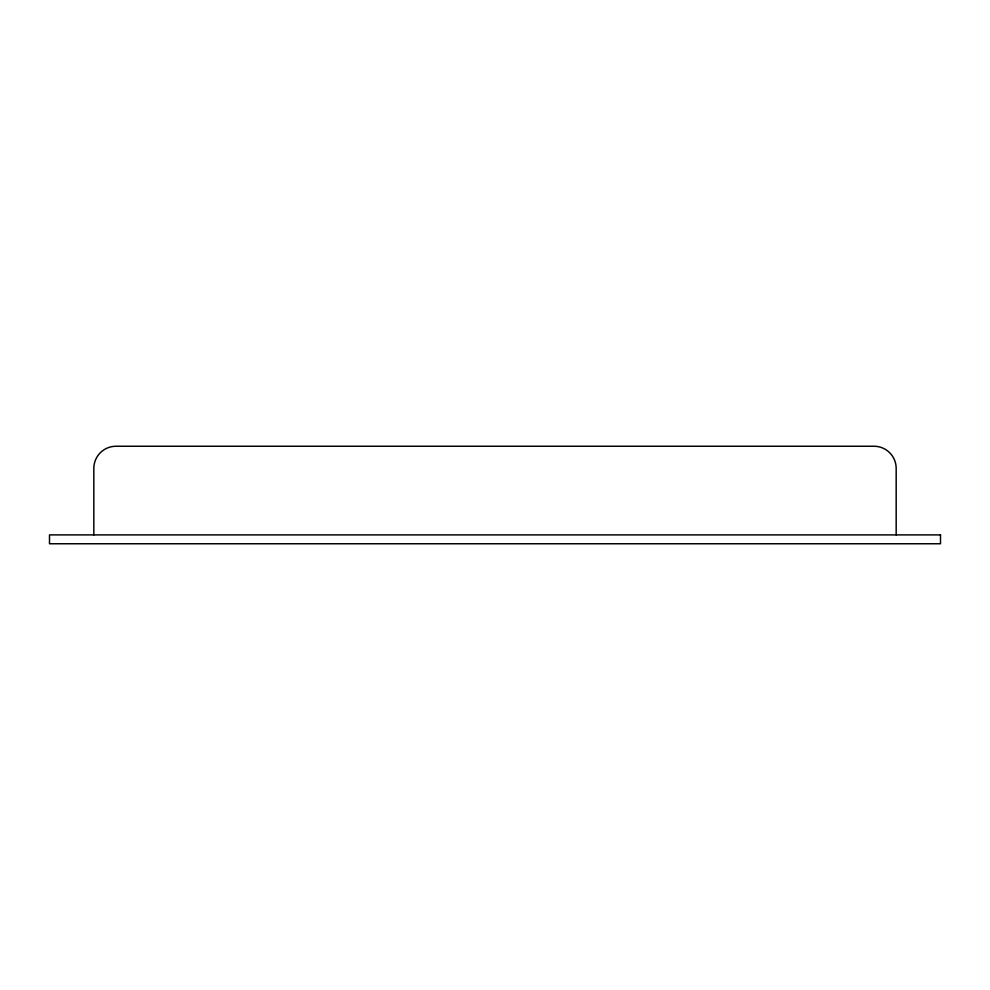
<?xml version="1.0" encoding="UTF-8"?>
<svg xmlns="http://www.w3.org/2000/svg" width="990" height="990" viewBox="0 0 990 990"><rect width="100%" height="100%" fill="white"/><g stroke="black" fill="none" stroke-linecap="round" stroke-linejoin="round"><path stroke-width="1.49" d="M896.173 534.897L896.173 468.406A22.164 22.164 0 0 0 874.009 446.243L115.991 446.243A22.164 22.164 0 0 0 93.827 468.406L93.827 534.897M940.5 534.897L49.5 534.897L49.5 543.757L940.5 543.757L940.5 534.897"/></g></svg>
